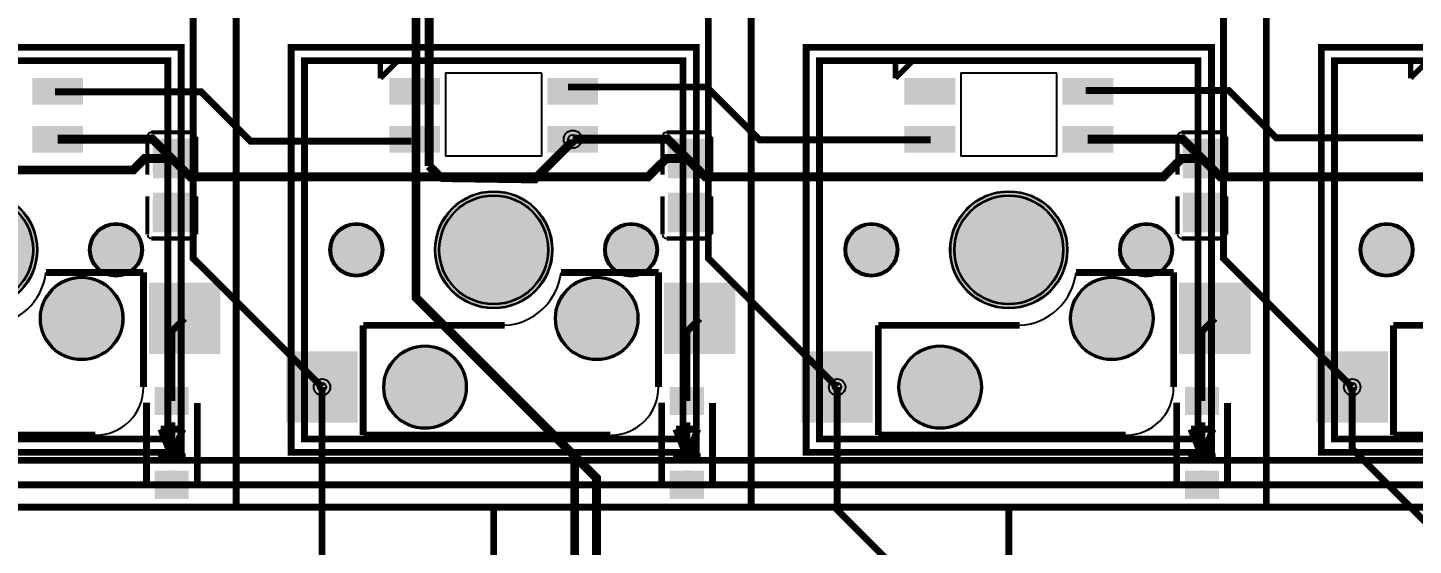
# Model space of a CAD drawing. Header units: millimetres. Extents: x 5 to 310, y -122 to -25.
# Drawn here: x 182.8 to 234, y -84.8 to -65.6 of the extents above; entities that cross this region are included whole.
import ezdxf

# ---------------------------------------------------------------- set-up
doc = ezdxf.new("R2010")
doc.units = ezdxf.units.MM
for name, color, linetype, true_color in [('BottomLayer', 5, 'Continuous', 0x0000ff), ('BottomPasteMaskLayer', 7, 'Continuous', 0x800000), ('BottomSilkLayer', 7, 'Continuous', 0x66cc33), ('BottomSolderMaskLayer', 7, 'Continuous', 0xaa00ff), ('Document', 7, 'Continuous', 0xffffff), ('Hole', 7, 'Continuous', 0x222222), ('Multi-Layer', 7, 'Continuous', 0xc0c0c0), ('TopLayer', 1, 'Continuous', 0xff0000), ('TopSilkLayer', 7, 'Continuous', 0xffcc00), ('TopSolderMaskLayer', 7, 'Continuous', 0x800080)]:
    doc.layers.add(name, color=color, linetype=linetype, true_color=true_color)

msp = doc.modelspace()

# ---------------------------------------------------------------- hatches: boundary and pattern name
at = {"layer": 'BottomLayer'}
for points in [[(183.0112268224536, -67.50695961391921), (184.7892303784608, -67.50695961391921), (184.7892303784608, -68.39596139192281), (183.0112268224536, -68.39596139192281)], [(196.2196596393194, -67.50695961391921), (197.9976631953266, -67.50695961391921), (197.9976631953266, -68.39596139192281), (196.2196596393194, -68.39596139192281)], [(202.0616713233428, -67.50695961391921), (203.8396748793498, -67.50695961391921), (203.8396748793498, -68.39596139192281), (202.0616713233428, -68.39596139192281)], [(215.2701041402084, -67.50695961391921), (217.0481076962153, -67.50695961391921), (217.0481076962153, -68.39596139192281), (215.2701041402084, -68.39596139192281)], [(221.1121158242317, -67.50695961391921), (222.8901193802388, -67.50695961391921), (222.8901193802388, -68.39596139192281), (221.1121158242317, -68.39596139192281)], [(183.0112268224536, -69.2849631699263), (184.7892303784608, -69.2849631699263), (184.7892303784608, -70.1739649479299), (183.0112268224536, -70.1739649479299)], [(196.2196596393194, -69.2849631699263), (197.9976631953266, -69.2849631699263), (197.9976631953266, -70.1739649479299), (196.2196596393194, -70.1739649479299)], [(202.0616713233428, -69.2849631699263), (203.8396748793498, -69.2849631699263), (203.8396748793498, -70.1739649479299), (202.0616713233428, -70.1739649479299)], [(215.2701041402084, -69.2849631699263), (217.0481076962153, -69.2849631699263), (217.0481076962153, -70.1739649479299), (215.2701041402084, -70.1739649479299)], [(221.1121158242317, -69.2849631699263), (222.8901193802388, -69.2849631699263), (222.8901193802388, -70.1739649479299), (221.1121158242317, -70.1739649479299)], [(188.7981457962917, -71.1441452882907), (187.4481330962662, -71.1441452882907), (187.4481330962662, -69.73413766827537), (188.7981457962917, -69.73413766827537)], [(207.8485902971806, -71.1441452882907), (206.4985775971554, -71.1441452882907), (206.4985775971554, -69.73413766827537), (207.8485902971806, -69.73413766827537)], [(226.8990347980696, -71.1441452882907), (225.5490220980441, -71.1441452882907), (225.5490220980441, -69.73413766827537), (226.8990347980696, -69.73413766827537)], [(188.7981457962917, -71.73418846837694), (187.4481330962662, -71.73418846837694), (187.4481330962662, -73.14419608839215), (188.7981457962917, -73.14419608839215)], [(207.8485902971806, -71.73418846837694), (206.4985775971554, -71.73418846837694), (206.4985775971554, -73.14419608839215), (207.8485902971806, -73.14419608839215)], [(226.8990347980696, -71.73418846837694), (225.5490220980441, -71.73418846837694), (225.5490220980441, -73.14419608839215), (226.8990347980696, -73.14419608839215)], [(187.3292354584709, -75.09047498094992), (189.8692405384811, -75.09047498094992), (189.8692405384811, -77.63048006096004), (187.3292354584709, -77.63048006096004)], [(206.3796799593601, -75.09047498094992), (208.9196850393703, -75.09047498094992), (208.9196850393703, -77.63048006096004), (206.3796799593601, -77.63048006096004)], [(225.4301244602489, -75.09047498094992), (227.970129540259, -75.09047498094992), (227.970129540259, -77.63048006096004), (225.4301244602489, -77.63048006096004)], [(192.4096520193041, -77.63048006096004), (194.9496570993144, -77.63048006096004), (194.9496570993144, -80.1704851409703), (192.4096520193041, -80.1704851409703)], [(211.460096520193, -77.63048006096004), (214.0001016002032, -77.63048006096004), (214.0001016002032, -80.1704851409703), (211.460096520193, -80.1704851409703)], [(230.5105410210822, -77.63048006096004), (233.0505461010923, -77.63048006096004), (233.0505461010923, -80.1704851409703), (230.5105410210822, -80.1704851409703)], [(188.7231394462788, -79.91447802895618), (188.7231394462788, -78.91447802895605), (187.5231394462789, -78.91447802895605), (187.5231394462789, -79.91447802895618)], [(207.773583947168, -79.91447802895618), (207.773583947168, -78.91447802895605), (206.5735839471679, -78.91447802895605), (206.5735839471679, -79.91447802895618)], [(226.8240284480569, -79.91447802895618), (226.8240284480569, -78.91447802895605), (225.6240284480568, -78.91447802895605), (225.6240284480568, -79.91447802895618)], [(188.7231394462788, -83.01430022860052), (188.7231394462788, -82.01430022860052), (187.5231394462789, -82.01430022860052), (187.5231394462789, -83.01430022860052)], [(207.773583947168, -83.01430022860052), (207.773583947168, -82.01430022860052), (206.5735839471679, -82.01430022860052), (206.5735839471679, -83.01430022860052)], [(226.8240284480569, -83.01430022860052), (226.8240284480569, -82.01430022860052), (225.6240284480568, -82.01430022860052), (225.6240284480568, -83.01430022860052)]]:
    msp.add_hatch(color=256, dxfattribs=at).paths.add_polyline_path(points)
at = {"layer": 'BottomPasteMaskLayer'}
for points in [[(183.0112268224536, -67.50695961391921), (184.7892303784608, -67.50695961391921), (184.7892303784608, -68.39596139192281), (183.0112268224536, -68.39596139192281)], [(196.2196596393194, -67.50695961391921), (197.9976631953266, -67.50695961391921), (197.9976631953266, -68.39596139192281), (196.2196596393194, -68.39596139192281)], [(202.0616713233428, -67.50695961391921), (203.8396748793498, -67.50695961391921), (203.8396748793498, -68.39596139192281), (202.0616713233428, -68.39596139192281)], [(215.2701041402084, -67.50695961391921), (217.0481076962153, -67.50695961391921), (217.0481076962153, -68.39596139192281), (215.2701041402084, -68.39596139192281)], [(221.1121158242317, -67.50695961391921), (222.8901193802388, -67.50695961391921), (222.8901193802388, -68.39596139192281), (221.1121158242317, -68.39596139192281)], [(183.0112268224536, -69.2849631699263), (184.7892303784608, -69.2849631699263), (184.7892303784608, -70.1739649479299), (183.0112268224536, -70.1739649479299)], [(196.2196596393194, -69.2849631699263), (197.9976631953266, -69.2849631699263), (197.9976631953266, -70.1739649479299), (196.2196596393194, -70.1739649479299)], [(202.0616713233428, -69.2849631699263), (203.8396748793498, -69.2849631699263), (203.8396748793498, -70.1739649479299), (202.0616713233428, -70.1739649479299)], [(215.2701041402084, -69.2849631699263), (217.0481076962153, -69.2849631699263), (217.0481076962153, -70.1739649479299), (215.2701041402084, -70.1739649479299)], [(221.1121158242317, -69.2849631699263), (222.8901193802388, -69.2849631699263), (222.8901193802388, -70.1739649479299), (221.1121158242317, -70.1739649479299)], [(188.743103886208, -69.76413512827025), (187.4631191262384, -69.76413512827025), (187.4131064262128, -69.81414782829563), (187.4131064262128, -70.96416052832114), (187.4631191262384, -71.01414782829569), (187.8731521463044, -71.01917703835409), (187.8731521463044, -70.56916433832873), (188.3231394462789, -70.56916433832873), (188.3231394462789, -71.00916941833884), (188.743103886208, -71.01414782829569), (188.7931165862333, -70.96416052832114), (188.7931165862333, -69.81414782829563)], [(207.7935483870967, -69.76413512827025), (206.5135636271273, -69.76413512827025), (206.4635509271017, -69.81414782829563), (206.4635509271017, -70.96416052832114), (206.5135636271273, -71.01414782829569), (206.9235966471933, -71.01917703835409), (206.9235966471933, -70.56916433832873), (207.3735839471678, -70.56916433832873), (207.3735839471678, -71.00916941833884), (207.7935483870967, -71.01414782829569), (207.8435610871223, -70.96416052832114), (207.8435610871223, -69.81414782829563)], [(226.8439928879857, -69.76413512827025), (225.5640081280164, -69.76413512827025), (225.5139954279909, -69.81414782829563), (225.5139954279909, -70.96416052832114), (225.5640081280164, -71.01414782829569), (225.9740411480825, -71.01917703835409), (225.9740411480825, -70.56916433832873), (226.424028448057, -70.56916433832873), (226.424028448057, -71.00916941833884), (226.8439928879857, -71.01414782829569), (226.8940055880112, -70.96416052832114), (226.8940055880112, -69.81414782829563)], [(188.743103886208, -71.91414782829577), (188.3231394462789, -71.9141732283465), (188.3231394462789, -72.35915671831356), (187.8731521463044, -72.35915671831356), (187.8731521463044, -71.91917703835406), (187.4631191262384, -71.91414782829577), (187.4131064262128, -71.96416052832114), (187.4131064262128, -73.1141478282956), (187.4631191262384, -73.16416052832108), (188.743103886208, -73.16416052832108), (188.7931165862333, -73.1141478282956), (188.7931165862333, -71.96416052832114)], [(207.7935483870967, -71.91414782829577), (207.3735839471678, -71.9141732283465), (207.3735839471678, -72.35915671831356), (206.9235966471933, -72.35915671831356), (206.9235966471933, -71.91917703835406), (206.5135636271273, -71.91414782829577), (206.4635509271017, -71.96416052832114), (206.4635509271017, -73.1141478282956), (206.5135636271273, -73.16416052832108), (207.7935483870967, -73.16416052832108), (207.8435610871223, -73.1141478282956), (207.8435610871223, -71.96416052832114)], [(226.8439928879857, -71.91414782829577), (226.424028448057, -71.9141732283465), (226.424028448057, -72.35915671831356), (225.9740411480825, -72.35915671831356), (225.9740411480825, -71.91917703835406), (225.5640081280164, -71.91414782829577), (225.5139954279909, -71.96416052832114), (225.5139954279909, -73.1141478282956), (225.5640081280164, -73.16416052832108), (226.8439928879857, -73.16416052832108), (226.8940055880112, -73.1141478282956), (226.8940055880112, -71.96416052832114)], [(187.3292354584709, -75.09047498094992), (189.8692405384811, -75.09047498094992), (189.8692405384811, -77.63048006096004), (187.3292354584709, -77.63048006096004)], [(206.3796799593601, -75.09047498094992), (208.9196850393703, -75.09047498094992), (208.9196850393703, -77.63048006096004), (206.3796799593601, -77.63048006096004)], [(225.4301244602489, -75.09047498094992), (227.970129540259, -75.09047498094992), (227.970129540259, -77.63048006096004), (225.4301244602489, -77.63048006096004)], [(192.4096520193041, -77.63048006096004), (194.9496570993144, -77.63048006096004), (194.9496570993144, -80.1704851409703), (192.4096520193041, -80.1704851409703)], [(211.460096520193, -77.63048006096004), (214.0001016002032, -77.63048006096004), (214.0001016002032, -80.1704851409703), (211.460096520193, -80.1704851409703)], [(230.5105410210822, -77.63048006096004), (233.0505461010923, -77.63048006096004), (233.0505461010923, -80.1704851409703), (230.5105410210822, -80.1704851409703)], [(188.7231394462788, -79.91447802895618), (188.7231394462788, -78.91447802895605), (187.5231394462789, -78.91447802895605), (187.5231394462789, -79.91447802895618)], [(207.773583947168, -79.91447802895618), (207.773583947168, -78.91447802895605), (206.5735839471679, -78.91447802895605), (206.5735839471679, -79.91447802895618)], [(226.8240284480569, -79.91447802895618), (226.8240284480569, -78.91447802895605), (225.6240284480568, -78.91447802895605), (225.6240284480568, -79.91447802895618)], [(188.7231394462788, -83.01430022860052), (188.7231394462788, -82.01430022860052), (187.5231394462789, -82.01430022860052), (187.5231394462789, -83.01430022860052)], [(207.773583947168, -83.01430022860052), (207.773583947168, -82.01430022860052), (206.5735839471679, -82.01430022860052), (206.5735839471679, -83.01430022860052)], [(226.8240284480569, -83.01430022860052), (226.8240284480569, -82.01430022860052), (225.6240284480568, -82.01430022860052), (225.6240284480568, -83.01430022860052)]]:
    msp.add_hatch(color=256, dxfattribs=at).paths.add_polyline_path(points)
at = {"layer": 'BottomSolderMaskLayer'}
for points in [[(182.9604296237164, -67.456156609456), (184.8400333829238, -67.456156609456), (184.8400333829238, -68.44675859066001), (182.9604296237164, -68.44675859066001)], [(196.1688566348564, -67.456156609456), (198.0484603940638, -67.456156609456), (198.0484603940638, -68.44675859066001), (196.1688566348564, -68.44675859066001)], [(202.0108683188796, -67.456156609456), (203.8904720780872, -67.456156609456), (203.8904720780872, -68.44675859066001), (202.0108683188796, -68.44675859066001)], [(215.219309844334, -67.456156609456), (217.0989136035416, -67.456156609456), (217.0989136035416, -68.44675859066001), (215.219309844334, -68.44675859066001)], [(221.0613215283574, -67.456156609456), (222.9409252875651, -67.456156609456), (222.9409252875651, -68.44675859066001), (221.0613215283574, -68.44675859066001)], [(182.9604296237164, -69.23416016546321), (184.8400333829238, -69.23416016546321), (184.8400333829238, -70.2247621466671), (182.9604296237164, -70.2247621466671)], [(196.1688566348564, -69.23416016546321), (198.0484603940638, -69.23416016546321), (198.0484603940638, -70.2247621466671), (196.1688566348564, -70.2247621466671)], [(202.0108683188796, -69.23416016546321), (203.8904720780872, -69.23416016546321), (203.8904720780872, -70.2247621466671), (202.0108683188796, -70.2247621466671)], [(215.219309844334, -69.23416016546321), (217.0989136035416, -69.23416016546321), (217.0989136035416, -70.2247621466671), (215.219309844334, -70.2247621466671)], [(221.0613215283574, -69.23416016546321), (222.9409252875651, -69.23416016546321), (222.9409252875651, -70.2247621466671), (221.0613215283574, -70.2247621466671)], [(188.8224632609808, -71.17067316825148), (187.4238119710999, -71.17067316825148), (187.4238119710999, -69.70760787673976), (188.8224632609808, -69.70760787673976)], [(207.8729132525855, -71.17067316825148), (206.4742619627048, -71.17067316825148), (206.4742619627048, -69.70760787673976), (207.8729132525855, -69.70760787673976)], [(226.9233540929972, -71.17067316825148), (225.5247028031167, -71.17067316825148), (225.5247028031167, -69.70760787673976), (226.9233540929972, -69.70760787673976)], [(178.803771907544, -73.82042164084328, 1), (183.1545720091442, -73.82042164084328, 1)], [(188.8224632609808, -71.70766058841616), (187.4238119710999, -71.70766058841616), (187.4238119710999, -73.17072587992777), (188.8224632609808, -73.17072587992777)], [(197.8543180086361, -73.82042164084328, 1), (202.2051181102363, -73.82042164084328, 1)], [(207.8729132525855, -71.70766058841616), (206.4742619627048, -71.70766058841616), (206.4742619627048, -73.17072587992777), (207.8729132525855, -73.17072587992777)], [(216.9046101092202, -73.82042164084328, 1), (221.2554102108204, -73.82042164084328, 1)], [(226.9233540929972, -71.70766058841616), (225.5247028031167, -71.70766058841616), (225.5247028031167, -73.17072587992777), (226.9233540929972, -73.17072587992777)], [(185.0587757175516, -73.82042164084328, 1), (187.0595885191772, -73.82042164084328, 1)], [(193.9493014986031, -73.82042164084328, 1), (195.9501143002287, -73.82042164084328, 1)], [(204.1093218186436, -73.82042164084328, 1), (206.1101346202692, -73.82042164084328, 1)], [(212.9995935991872, -73.82042164084328, 1), (215.0004064008128, -73.82042164084328, 1)], [(223.159613919228, -73.82042164084328, 1), (225.1604267208536, -73.82042164084328, 1)], [(232.0501397002795, -73.82042164084328, 1), (234.0509525019052, -73.82042164084328, 1)], [(183.2387731775466, -76.36042672085341, 1), (186.3395859791722, -76.36042672085341, 1)], [(202.2893192786385, -76.36042672085341, 1), (205.390132080264, -76.36042672085341, 1)], [(221.3396113792228, -76.36042672085341, 1), (224.4404241808484, -76.36042672085341, 1)], [(187.2784373888749, -75.03967691135382), (189.9200426720854, -75.03967691135382), (189.9200426720854, -77.68128219456435), (187.2784373888749, -77.68128219456435)], [(206.3288778257559, -75.03967691135382), (208.9704831089664, -75.03967691135382), (208.9704831089664, -77.68128219456435), (206.3288778257559, -77.68128219456435)], [(225.3793284226569, -75.03967691135382), (228.0209337058675, -75.03967691135382), (228.0209337058675, -77.68128219456435), (225.3793284226569, -77.68128219456435)], [(195.9393065786132, -78.90043180086354, 1), (199.0401193802388, -78.90043180086354, 1)], [(214.9895986791973, -78.90043180086354, 1), (218.0904114808229, -78.90043180086354, 1)], [(192.3588498857, -77.57968199136405), (195.0004551689103, -77.57968199136405), (195.0004551689103, -80.22128727457448), (192.3588498857, -80.22128727457448)], [(211.4093004826011, -77.57968199136405), (214.0509057658114, -77.57968199136405), (214.0509057658114, -80.22128727457448), (211.4093004826011, -80.22128727457448)], [(230.4597409194821, -77.57968199136405), (233.1013462026924, -77.57968199136405), (233.1013462026924, -80.22128727457448), (230.4597409194821, -80.22128727457448)], [(188.7536169265888, -79.93564258741434), (188.7536169265888, -78.89330916941401), (187.4926568046683, -78.89330916941401), (187.4926568046683, -79.93564258741434)], [(207.8040691694286, -79.93564258741434), (207.8040691694286, -78.89330916941401), (206.5431090475086, -78.89330916941401), (206.5431090475086, -79.93564258741434)], [(226.854508509017, -79.93564258741434), (226.854508509017, -78.89330916941401), (225.5935483870967, -78.89330916941401), (225.5935483870967, -79.93564258741434)], [(188.7536169265888, -83.03546478705869), (188.7536169265888, -81.99313136905846), (187.4926568046683, -81.99313136905846), (187.4926568046683, -83.03546478705869)], [(207.8040691694286, -83.03546478705869), (207.8040691694286, -81.99313136905846), (206.5431090475086, -81.99313136905846), (206.5431090475086, -83.03546478705869)], [(226.854508509017, -83.03546478705869), (226.854508509017, -81.99313136905846), (225.5935483870967, -81.99313136905846), (225.5935483870967, -83.03546478705869)]]:
    msp.add_hatch(color=256, dxfattribs=at).paths.add_polyline_path(points)
at = {"layer": 'Document'}
for points in [[(187.6867665735333, -79.49301498602995), (188.5757683515369, -79.49301498602995), (188.5757683515369, -79.23901447802893), (187.6867665735333, -79.23901447802893)], [(188.2501397002796, -79.8213868427738), (188.2501397002796, -78.93238506477019), (187.9961391922784, -78.93238506477019), (187.9961391922784, -79.8213868427738)], [(206.7372110744223, -79.49301498602995), (207.6262128524256, -79.49301498602995), (207.6262128524256, -79.23901447802893), (206.7372110744223, -79.23901447802893)], [(207.3005842011685, -79.8213868427738), (207.3005842011685, -78.93238506477019), (207.0465836931673, -78.93238506477019), (207.0465836931673, -79.8213868427738)], [(225.7876555753112, -79.49301498602995), (226.6766573533148, -79.49301498602995), (226.6766573533148, -79.23901447802893), (225.7876555753112, -79.23901447802893)], [(226.3510287020574, -79.8213868427738), (226.3510287020574, -78.93238506477019), (226.0970281940565, -78.93238506477019), (226.0970281940565, -79.8213868427738)], [(188.2501397002796, -82.86939293878595), (188.2501397002796, -81.98039116078235), (187.9961391922784, -81.98039116078235), (187.9961391922784, -82.86939293878595)], [(207.3005842011685, -82.86939293878595), (207.3005842011685, -81.98039116078235), (207.0465836931673, -81.98039116078235), (207.0465836931673, -82.86939293878595)], [(226.3510287020574, -82.86939293878595), (226.3510287020574, -81.98039116078235), (226.0970281940565, -81.98039116078235), (226.0970281940565, -82.86939293878595)]]:
    msp.add_hatch(color=256, dxfattribs=at).paths.add_polyline_path(points)
at = {"layer": 'Multi-Layer'}
for points in [[(178.8291719583441, -73.82042164084328, 1), (183.1291719583441, -73.82042164084328, 1)], [(197.8797180594362, -73.82042164084328, 1), (202.1797180594361, -73.82042164084328, 1)], [(216.9300101600203, -73.82042164084328, 1), (221.2300101600203, -73.82042164084328, 1)], [(185.0841757683516, -73.82042164084328, 1), (187.034188468377, -73.82042164084328, 1)], [(193.9747015494032, -73.82042164084328, 1), (195.9247142494286, -73.82042164084328, 1)], [(204.1347218694437, -73.82042164084328, 1), (206.0847345694691, -73.82042164084328, 1)], [(213.0249936499873, -73.82042164084328, 1), (214.9750063500127, -73.82042164084328, 1)], [(223.1850139700281, -73.82042164084328, 1), (225.1350266700534, -73.82042164084328, 1)], [(232.0755397510796, -73.82042164084328, 1), (234.025552451105, -73.82042164084328, 1)], [(183.2641732283467, -76.36042672085341, 1), (186.3141859283721, -76.36042672085341, 1)], [(202.3147193294386, -76.36042672085341, 1), (205.364732029464, -76.36042672085341, 1)], [(221.3650114300229, -76.36042672085341, 1), (224.4150241300483, -76.36042672085341, 1)], [(195.9647066294133, -78.90043180086354, 1), (199.0147193294387, -78.90043180086354, 1)], [(215.0149987299974, -78.90043180086354, 1), (218.0650114300228, -78.90043180086354, 1)]]:
    msp.add_hatch(color=256, dxfattribs=at).paths.add_polyline_path(points)
at = {"layer": 'TopSolderMaskLayer'}
for points in [[(178.803771907544, -73.82042164084328, 1), (183.1545720091442, -73.82042164084328, 1)], [(197.8543180086361, -73.82042164084328, 1), (202.2051181102363, -73.82042164084328, 1)], [(216.9046101092202, -73.82042164084328, 1), (221.2554102108204, -73.82042164084328, 1)], [(185.0587757175516, -73.82042164084328, 1), (187.0595885191772, -73.82042164084328, 1)], [(193.9493014986031, -73.82042164084328, 1), (195.9501143002287, -73.82042164084328, 1)], [(204.1093218186436, -73.82042164084328, 1), (206.1101346202692, -73.82042164084328, 1)], [(212.9995935991872, -73.82042164084328, 1), (215.0004064008128, -73.82042164084328, 1)], [(223.159613919228, -73.82042164084328, 1), (225.1604267208536, -73.82042164084328, 1)], [(232.0501397002795, -73.82042164084328, 1), (234.0509525019052, -73.82042164084328, 1)], [(183.2387731775466, -76.36042672085341, 1), (186.3395859791722, -76.36042672085341, 1)], [(202.2893192786385, -76.36042672085341, 1), (205.390132080264, -76.36042672085341, 1)], [(221.3396113792228, -76.36042672085341, 1), (224.4404241808484, -76.36042672085341, 1)], [(195.9393065786132, -78.90043180086354, 1), (199.0401193802388, -78.90043180086354, 1)], [(214.9895986791973, -78.90043180086354, 1), (218.0904114808229, -78.90043180086354, 1)]]:
    msp.add_hatch(color=256, dxfattribs=at).paths.add_polyline_path(points)

# ---------------------------------------------------------------- linework, layer by layer
at = {"layer": 'BottomLayer'}
for points, const_width in [([(196.9850139700279, -69.80187960375919), (191.0414020828043, -69.80187960375919), (189.212598425197, -67.973075946152), (183.8023876047753, -67.973075946152)], 0.254000508001016), ([(216.1874523749048, -69.75107950215909), (209.8628397256793, -69.75107950215909), (207.9070358140716, -67.79527559055123), (202.776225552451, -67.79527559055123)], 0.254000508001016), ([(235.0596901193803, -69.67487934975873), (228.963677927356, -69.67487934975873), (227.2110744221489, -67.92227584455168), (221.9278638557276, -67.92227584455168)], 0.254000508001016), ([(188.1231394462789, -70.43924307848623), (187.4133858267717, -69.72948945897895), (183.9001778003557, -69.72948945897895)], 0.3302006604013208), ([(207.1735839471678, -70.43924307848623), (206.4638303276608, -69.72948945897895), (202.9507239014479, -69.72948945897895)], 0.3302006604013208), ([(226.224028448057, -70.43924307848623), (225.5142748285496, -69.72948945897895), (222.001016002032, -69.72948945897895)], 0.3302006604013208), ([(169.0726949453899, -70.43924307848623), (169.4995935991874, -70.8661417322835), (186.6903733807469, -70.8661417322835), (187.1172720345442, -70.43924307848623), (188.1231394462789, -70.43924307848623)], 0.3302006604013208), ([(188.1231394462789, -70.43924307848623), (188.8040386080772, -71.12014224028452), (205.740411480823, -71.12014224028452), (206.4213106426214, -70.43924307848623), (207.1735839471678, -70.43924307848623)], 0.3302006604013208), ([(207.1735839471678, -70.43924307848623), (207.8544831089661, -71.12014224028452), (224.7904495808991, -71.12014224028452), (225.4713487426975, -70.43924307848623), (226.224028448057, -70.43924307848623)], 0.3302006604013208), ([(226.224028448057, -70.43924307848623), (226.9049276098553, -71.12014224028452), (243.8404876809755, -71.12014224028452), (244.5213868427736, -70.43924307848623), (245.2744729489459, -70.43924307848623)], 0.3302006604013208), ([(188.5991871983745, -76.36042672085341), (188.1231902463805, -76.83642367284745), (188.1231902463805, -79.41452882905777)], 0.254000508001016), ([(207.6497332994666, -76.36042672085341), (207.1734823469646, -76.83667767335533), (207.1734823469646, -79.41452882905777)], 0.254000508001016), ([(226.7000254000509, -76.36042672085341), (226.224028448057, -76.83642367284745), (226.224028448057, -79.41452882905777)], 0.254000508001016), ([(280.695961391923, -81.61112522225041), (280.695961391923, -81.61112522225041), (22.4536449072898, -81.61112522225041)], 0.254000508001016), ([(28.57556515113038, -82.5143510287021), (28.57556515113038, -82.5143510287021), (307.1884683769367, -82.5143510287021)], 0.254000508001016)]:
    msp.add_lwpolyline(points, dxfattribs=dict(at, const_width=const_width))
at = {"layer": 'BottomSilkLayer'}
for points, const_width in [([(195.8386588773178, -67.47045974091941), (195.8386588773178, -67.47045974091941), (196.4736601473205, -66.83545847091693)], 0.2), ([(195.8386588773178, -66.83545847091693), (195.8386588773178, -66.83545847091693), (196.4736601473205, -66.83545847091693)], 0.2), ([(195.8386588773178, -67.47045974091941), (195.8386588773178, -67.47045974091941), (195.8386588773178, -66.83545847091693)], 0.2), ([(214.8891033782068, -67.47045974091941), (214.8891033782068, -67.47045974091941), (215.5241046482093, -66.83545847091693)], 0.2), ([(214.8891033782068, -66.83545847091693), (214.8891033782068, -66.83545847091693), (215.5241046482093, -66.83545847091693)], 0.2), ([(214.8891033782068, -67.47045974091941), (214.8891033782068, -67.47045974091941), (214.8891033782068, -66.83545847091693)], 0.2), ([(233.939547879096, -67.47045974091941), (233.939547879096, -67.47045974091941), (234.5745491490984, -66.83545847091693)], 0.2), ([(233.939547879096, -66.83545847091693), (233.939547879096, -66.83545847091693), (234.5745491490984, -66.83545847091693)], 0.2), ([(233.939547879096, -67.47045974091941), (233.939547879096, -67.47045974091941), (233.939547879096, -66.83545847091693)], 0.2), ([(187.2195326390654, -69.62796545593096), (187.2195326390654, -69.62796545593096), (187.2195326390654, -71.03797307594618)], 0.1524003048006096), ([(188.8743459486918, -69.47556515113024), (188.8743459486918, -69.47556515113024), (187.3719329438659, -69.47556515113024)], 0.1524003048006096), ([(189.0267462534925, -71.03797307594618), (189.0267462534925, -71.03797307594618), (189.0267462534925, -69.62796545593096)], 0.1524003048006096), ([(206.2699771399544, -69.62796545593096), (206.2699771399544, -69.62796545593096), (206.2699771399544, -71.03797307594618)], 0.1524003048006096), ([(207.924790449581, -69.47556515113024), (207.924790449581, -69.47556515113024), (206.422377444755, -69.47556515113024)], 0.1524003048006096), ([(208.0771907543815, -71.03797307594618), (208.0771907543815, -71.03797307594618), (208.0771907543815, -69.62796545593096)], 0.1524003048006096), ([(225.3204216408435, -69.62796545593096), (225.3204216408435, -69.62796545593096), (225.3204216408435, -71.03797307594618)], 0.1524003048006096), ([(226.97523495047, -69.47556515113024), (226.97523495047, -69.47556515113024), (225.4728219456438, -69.47556515113024)], 0.1524003048006096), ([(227.1276352552706, -71.03797307594618), (227.1276352552706, -71.03797307594618), (227.1276352552706, -69.62796545593096)], 0.1524003048006096), ([(187.2195326390654, -73.25036830073668), (187.2195326390654, -73.25036830073668), (187.2195326390654, -71.84036068072146)], 0.1524003048006096), ([(189.0267462534925, -71.84036068072146), (189.0267462534925, -71.84036068072146), (189.0267462534925, -73.25036830073668)], 0.1524003048006096), ([(206.2699771399544, -73.25036830073668), (206.2699771399544, -73.25036830073668), (206.2699771399544, -71.84036068072146)], 0.1524003048006096), ([(208.0771907543815, -71.84036068072146), (208.0771907543815, -71.84036068072146), (208.0771907543815, -73.25036830073668)], 0.1524003048006096), ([(225.3204216408435, -73.25036830073668), (225.3204216408435, -73.25036830073668), (225.3204216408435, -71.84036068072146)], 0.1524003048006096), ([(227.1276352552706, -71.84036068072146), (227.1276352552706, -71.84036068072146), (227.1276352552706, -73.25036830073668)], 0.1524003048006096), ([(188.8743459486918, -73.40276860553719), (188.8743459486918, -73.40276860553719), (187.3719329438659, -73.40276860553719)], 0.1524003048006096), ([(207.924790449581, -73.40276860553719), (207.924790449581, -73.40276860553719), (206.422377444755, -73.40276860553719)], 0.1524003048006096), ([(226.97523495047, -73.40276860553719), (226.97523495047, -73.40276860553719), (225.4728219456438, -73.40276860553719)], 0.1524003048006096), ([(187.1899923799847, -82.47106934213865), (187.1899923799847, -82.47106934213865), (187.1899923799847, -79.47106934213865)], 0.254000508001016), ([(189.0696723393446, -82.48442976885951), (189.0696723393446, -82.48442976885951), (189.0696723393446, -79.48442976885951)], 0.254000508001016), ([(206.2404368808738, -82.47106934213865), (206.2404368808738, -82.47106934213865), (206.2404368808738, -79.47106934213865)], 0.254000508001016), ([(208.1201168402338, -82.48442976885951), (208.1201168402338, -82.48442976885951), (208.1201168402338, -79.48442976885951)], 0.254000508001016), ([(225.2908813817628, -82.47106934213865), (225.2908813817628, -82.47106934213865), (225.2908813817628, -79.47106934213865)], 0.254000508001016), ([(227.1705613411227, -82.48442976885951), (227.1705613411227, -82.48442976885951), (227.1705613411227, -79.48442976885951)], 0.254000508001016), ([(187.7167386334773, -80.45638811277627), (187.7167386334773, -80.45638811277627), (188.1231394462789, -81.4723901447803)], 0.254000508001016), ([(188.5295402590805, -80.45638811277627), (188.5295402590805, -80.45638811277627), (187.7167386334773, -80.45638811277627)], 0.254000508001016), ([(188.1231394462789, -81.72639065278132), (188.1231394462789, -81.72639065278132), (188.1231394462789, -80.20238760477525)], 0.254000508001016), ([(188.1231394462789, -81.4723901447803), (188.1231394462789, -81.4723901447803), (188.5295402590805, -80.45638811277627)], 0.254000508001016), ([(206.7671831343664, -80.45638811277627), (206.7671831343664, -80.45638811277627), (207.1735839471678, -81.4723901447803)], 0.254000508001016), ([(207.5799847599696, -80.45638811277627), (207.5799847599696, -80.45638811277627), (206.7671831343664, -80.45638811277627)], 0.254000508001016), ([(207.1735839471678, -81.72639065278132), (207.1735839471678, -81.72639065278132), (207.1735839471678, -80.20238760477525)], 0.254000508001016), ([(207.1735839471678, -81.4723901447803), (207.1735839471678, -81.4723901447803), (207.5799847599696, -80.45638811277627)], 0.254000508001016), ([(225.8176276352553, -80.45638811277627), (225.8176276352553, -80.45638811277627), (226.224028448057, -81.4723901447803)], 0.254000508001016), ([(226.6304292608586, -80.45638811277627), (226.6304292608586, -80.45638811277627), (225.8176276352553, -80.45638811277627)], 0.254000508001016), ([(226.224028448057, -81.72639065278132), (226.224028448057, -81.72639065278132), (226.224028448057, -80.20238760477525)], 0.254000508001016), ([(226.224028448057, -81.4723901447803), (226.224028448057, -81.4723901447803), (226.6304292608586, -80.45638811277627)], 0.254000508001016), ([(188.6311404622811, -81.4723901447803), (188.6311404622811, -81.4723901447803), (187.6151384302768, -81.4723901447803)], 0.254000508001016), ([(207.6815849631699, -81.4723901447803), (207.6815849631699, -81.4723901447803), (206.6655829311657, -81.4723901447803)], 0.254000508001016), ([(226.732029464059, -81.4723901447803), (226.732029464059, -81.4723901447803), (225.7160274320549, -81.4723901447803)], 0.254000508001016)]:
    msp.add_lwpolyline(points, dxfattribs=dict(at, const_width=const_width))
for centre, start, end in [((187.3719329438659, -69.62796545593085), 90, 180.0000000000347), ((188.8743459486918, -69.62796545593085), 0, 90), ((206.422377444755, -69.62796545593085), 90, 180.0000000000347), ((207.924790449581, -69.62796545593085), 0, 90), ((225.4728219456443, -69.62796545593085), 90, 180.0000000000347), ((226.97523495047, -69.62796545593085), 0, 90), ((187.3719329438659, -73.25036830073668), 180.0000000000087, 270), ((188.8743459486918, -73.25036830073668), 270, 0), ((206.422377444755, -73.25036830073668), 180.0000000000087, 270), ((207.924790449581, -73.25036830073668), 270, 0), ((225.4728219456443, -73.25036830073668), 180.0000000000087, 270), ((226.97523495047, -73.25036830073668), 270, 0)]:
    msp.add_arc(centre, 0.1524003048006096, start, end, dxfattribs=at)
at = {"layer": 'BottomSolderMaskLayer'}
for centre, radius in [((180.9791719583441, -73.82042164084328), 2.175400050800102), ((200.0297180594362, -73.82042164084328), 2.175400050800102), ((219.0800101600203, -73.82042164084328), 2.175400050800102), ((180.9792227584456, -73.82047244094484), 2.023627954232653), ((200.0296672593347, -73.82047244094484), 2.023627954232653), ((219.0801117602236, -73.82047244094484), 2.023627954232653), ((186.0591821183644, -73.82042164084328), 1.000406400812802), ((186.0592329184658, -73.82047244094484), 0.9490908117125983), ((194.9497078994159, -73.82042164084328), 1.000406400812802), ((194.9496570993144, -73.82047244094484), 0.9490908117125983), ((205.1097282194565, -73.82042164084328), 1.000406400812802), ((205.109677419355, -73.82047244094484), 0.9490908117125983), ((214, -73.82042164084328), 1.000406400812802), ((214.0001016002032, -73.82047244094484), 0.9490908117125983), ((224.1600203200408, -73.82042164084328), 1.000406400812802), ((224.1601219202439, -73.82047244094484), 0.9490908117125983), ((233.0505461010923, -73.82042164084328), 1.000406400812802), ((233.0505461010923, -73.82047244094484), 0.9490908117125983), ((184.7891795783594, -76.36042672085341), 1.550406400812802), ((203.8397256794512, -76.36042672085341), 1.550406400812802), ((222.8900177800356, -76.36042672085341), 1.550406400812802), ((184.7892303784608, -76.36047752095499), 1.524983552494608), ((203.8396748793498, -76.36047752095499), 1.524983552494608), ((222.8901193802388, -76.36047752095499), 1.524983552494608), ((197.489712979426, -78.90043180086354), 1.550406400812802), ((197.4896621793246, -78.90048260096523), 1.524983552494608), ((216.5400050800101, -78.90043180086354), 1.550406400812802), ((216.5401066802133, -78.90048260096523), 1.524983552494608)]:
    msp.add_circle(centre, radius, dxfattribs=at)
at = {"layer": 'Document', "const_width": 0.254000508001016}
for points in [[(190.5042418084836, -83.34549149098291), (171.4542037084074, -83.34549149098291), (171.4542037084074, -64.2954533909068), (190.5042418084836, -64.2954533909068)], [(190.5042418084836, -64.2954533909068), (190.5042418084836, -64.2954533909068), (190.5042418084836, -83.34549149098291)], [(209.5546863093728, -83.34549149098291), (190.5046482092966, -83.34549149098291), (190.5046482092966, -64.2954533909068), (209.5546863093728, -64.2954533909068)], [(209.5546863093728, -64.2954533909068), (209.5546863093728, -64.2954533909068), (209.5546863093728, -83.34549149098291)], [(228.6051308102617, -83.34549149098291), (209.5550927101854, -83.34549149098291), (209.5550927101854, -64.2954533909068), (228.6051308102617, -64.2954533909068)], [(228.6051308102617, -64.2954533909068), (228.6051308102617, -64.2954533909068), (228.6051308102617, -83.34549149098291)], [(247.6555753111509, -83.34549149098291), (228.6055372110745, -83.34549149098291), (228.6055372110745, -64.2954533909068), (247.6555753111509, -64.2954533909068)], [(183.4684023368047, -74.65859791719582), (183.4684023368047, -74.65859791719582), (187.0752603505207, -74.65859791719582)], [(187.0752603505207, -74.65859791719582), (187.0752603505207, -74.65859791719582), (187.0752603505207, -78.90040640081281)], [(202.5188468376939, -74.65859791719582), (202.5188468376939, -74.65859791719582), (206.1257048514096, -74.65859791719582)], [(206.1257048514096, -74.65859791719582), (206.1257048514096, -74.65859791719582), (206.1257048514096, -78.90040640081281)], [(221.5692913385826, -74.65859791719582), (221.5692913385826, -74.65859791719582), (225.1761493522988, -74.65859791719582)], [(225.1761493522988, -74.65859791719582), (225.1761493522988, -74.65859791719582), (225.1761493522988, -78.90040640081281)], [(195.2036322072645, -76.61440182880371), (195.2036322072645, -76.61440182880371), (195.2036322072645, -80.67840995682)], [(195.2036322072645, -76.61440182880371), (195.2036322072645, -76.61440182880371), (200.4360680721361, -76.61440182880371)], [(214.2540767081534, -76.61440182880371), (214.2540767081534, -76.61440182880371), (214.2540767081534, -80.67840995682)], [(214.2540767081534, -76.61440182880371), (214.2540767081534, -76.61440182880371), (219.4865125730253, -76.61440182880371)], [(233.3045212090426, -76.61440182880371), (233.3045212090426, -76.61440182880371), (233.3045212090426, -80.67840995682)], [(233.3045212090426, -76.61440182880371), (233.3045212090426, -76.61440182880371), (238.5369570739142, -76.61440182880371)], [(185.2972567945137, -80.67840995682), (185.2972567945137, -80.67840995682), (176.153238506477, -80.67840995682)], [(204.3477012954025, -80.67840995682), (204.3477012954025, -80.67840995682), (195.203683007366, -80.67840995682)], [(223.3981457962916, -80.67840995682), (223.3981457962916, -80.67840995682), (214.2541275082551, -80.67840995682)], [(242.4485902971805, -80.67840995682), (242.4485902971805, -80.67840995682), (233.3045720091441, -80.67840995682)], [(200.0294640589281, -102.395935991872), (180.9794259588519, -102.395935991872), (180.9794259588519, -83.34589789179573), (200.0294640589281, -83.34589789179573)], [(200.0294640589281, -83.34589789179573), (200.0294640589281, -83.34589789179573), (200.0294640589281, -102.395935991872)], [(219.0799085598171, -102.395935991872), (200.029870459741, -102.395935991872), (200.029870459741, -83.34589789179573), (219.0799085598171, -83.34589789179573)], [(219.0799085598171, -83.34589789179573), (219.0799085598171, -83.34589789179573), (219.0799085598171, -102.395935991872)], [(238.1303530607061, -102.395935991872), (219.0803149606299, -102.395935991872), (219.0803149606299, -83.34589789179573), (238.1303530607061, -83.34589789179573)]]:
    msp.add_lwpolyline(points, dxfattribs=at)
for points in [[(188.4722377444755, -81.31348742697479), (188.4722377444755, -66.32745745491489), (173.4862077724156, -66.32745745491489), (173.4862077724156, -81.31348742697479), (188.4722377444755, -81.31348742697479)], [(207.5226822453646, -81.31348742697479), (207.5226822453646, -66.32745745491489), (192.5366522733048, -66.32745745491489), (192.5366522733048, -81.31348742697479), (207.5226822453646, -81.31348742697479)], [(226.5731267462536, -81.31348742697479), (226.5731267462536, -66.32745745491489), (211.5870967741935, -66.32745745491489), (211.5870967741935, -81.31348742697479), (226.5731267462536, -81.31348742697479)], [(245.6235712471428, -81.31348742697479), (245.6235712471428, -66.32745745491489), (230.6375412750826, -66.32745745491489), (230.6375412750826, -81.31348742697479), (245.6235712471428, -81.31348742697479)]]:
    msp.add_lwpolyline(points, close=True, dxfattribs=at)
at = {"layer": 'Document'}
for centre, radius, start, end in [((181.2647667026604, -74.39884741063544), 2.218897637795276, 273.1216218796131, 353.2760570889455), ((200.3152112035496, -74.39884741063544), 2.218897637795276, 273.1216218796071, 353.2760570889452), ((219.3656557044387, -74.39884741063544), 2.218897637795276, 273.1216218796131, 353.2760570889455), ((185.3058121411155, -78.90906334761792), 1.769418338836678, 270, 0.2786779233361473), ((204.3562566420046, -78.90906334761792), 1.769418338836678, 270, 0.2786779233361473), ((223.4067011428936, -78.90906334761792), 1.769418338836678, 270, 0.2786779233361473)]:
    msp.add_arc(centre, radius, start, end, dxfattribs=at)
at = {"layer": 'Hole'}
for centre, radius in [((202.9507239014479, -69.72948945897895), 0.1651003302006604), ((193.6797053594107, -78.90043180086354), 0.1524003048006096), ((212.729997459995, -78.90043180086354), 0.1524003048006096), ((231.7805435610874, -78.90043180086354), 0.1524003048006096)]:
    msp.add_circle(centre, radius, dxfattribs=at)
at = {"layer": 'Multi-Layer'}
for points in [[(201.806223012446, -67.2884937769876), (198.2502159004319, -67.2884937769876), (198.2502159004319, -70.34450088900178), (201.806223012446, -70.34450088900178)], [(220.8566675133352, -67.2884937769876), (217.300660401321, -67.2884937769876), (217.300660401321, -70.34450088900178), (220.8566675133352, -70.34450088900178)]]:
    msp.add_lwpolyline(points, close=True, dxfattribs=at)
for centre, radius in [((202.9507239014479, -69.72948945897895), 0.3302006604013208), ((180.9791719583441, -73.82042164084328), 2.15), ((200.0297180594362, -73.82042164084328), 2.15), ((219.0800101600203, -73.82042164084328), 2.15), ((180.9792227584456, -73.82047244094484), 2), ((200.0296672593347, -73.82047244094484), 2), ((219.0801117602236, -73.82047244094484), 2), ((186.0591821183644, -73.82042164084328), 0.9750063500127002), ((186.0592329184658, -73.82047244094484), 0.9249936499873002), ((194.9497078994159, -73.82042164084328), 0.9750063500127002), ((194.9496570993144, -73.82047244094484), 0.9249936499873002), ((205.1097282194565, -73.82042164084328), 0.9750063500127002), ((205.109677419355, -73.82047244094484), 0.9249936499873002), ((214, -73.82042164084328), 0.9750063500127002), ((214.0001016002032, -73.82047244094484), 0.9249936499873002), ((224.1600203200408, -73.82042164084328), 0.9750063500127002), ((224.1601219202439, -73.82047244094484), 0.9249936499873002), ((233.0505461010923, -73.82042164084328), 0.9750063500127002), ((233.0505461010923, -73.82047244094484), 0.9249936499873002), ((184.7891795783594, -76.36042672085341), 1.5250063500127), ((184.7892303784608, -76.36047752095499), 1.5), ((203.8397256794512, -76.36042672085341), 1.5250063500127), ((203.8396748793498, -76.36047752095499), 1.5), ((222.8900177800356, -76.36042672085341), 1.5250063500127), ((222.8901193802388, -76.36047752095499), 1.5), ((197.489712979426, -78.90043180086354), 1.5250063500127), ((216.5400050800101, -78.90043180086354), 1.5250063500127), ((197.4896621793246, -78.90048260096523), 1.5), ((216.5401066802133, -78.90048260096523), 1.5), ((193.6797053594107, -78.90043180086354), 0.3048006096012192), ((212.729997459995, -78.90043180086354), 0.3048006096012192), ((231.7805435610874, -78.90043180086354), 0.3048006096012192)]:
    msp.add_circle(centre, radius, dxfattribs=at)
at = {"layer": 'TopLayer'}
for points, const_width in [([(204.5720091440182, -102.4638049276099), (204.5720091440182, -95.35179070358153), (203.0226060452121, -93.80238760477528), (203.0226060452121, -81.4579629159258), (197.1551943103887, -75.59055118110234), (197.1551943103887, -60.57912115824239), (192.4561849123697, -55.8801117602236), (192.4561849123697, -46.99009398018803), (182.8549657099313, -37.38887477774949), (182.8549657099313, -35.38227076454154), (181.1785623571247, -33.70586741173486)], 0.3302006604013208), ([(188.9169418338836, -59.85013970027943), (188.9169418338836, -74.13766827533664), (193.6797053594107, -78.90043180086354)], 0.254000508001016), ([(207.9674879349759, -59.85013970027943), (207.9674879349759, -74.13792227584452), (212.729997459995, -78.90043180086354)], 0.254000508001016), ([(227.0180340360683, -59.85013970027943), (227.0180340360683, -74.13792227584452), (231.7805435610874, -78.90043180086354)], 0.254000508001016), ([(197.6377952755906, -70.71374142748289), (197.6377952755906, -61.06172212344427), (197.1551943103887, -60.57912115824239)], 0.3302006604013208), ([(202.9507239014479, -69.72948945897895), (202.9507239014479, -69.79502159004323), (201.5494030988064, -71.19634239268488), (198.0695961391923, -71.14554229108455)], 0.3302006604013208), ([(198.0695961391923, -71.14554229108455), (198.0695961391923, -71.14554229108455), (197.6377952755906, -70.71374142748289)], 0.3302006604013208), ([(193.6804673609349, -78.90017780035565), (193.6804673609349, -88.42519685039372), (203.205486410973, -97.95021590043189)], 0.254000508001016), ([(212.730505461011, -78.90017780035565), (212.730505461011, -83.44424688849381), (222.2555245110491, -92.96926593853186), (222.2555245110491, -97.95021590043189)], 0.254000508001016), ([(231.7805435610874, -78.90043180086354), (231.7805435610874, -81.18364236728473), (248.1584963169926, -97.56159512319029), (248.1584963169926, -97.65989331978665), (248.4495808991617, -97.95097790195575)], 0.254000508001016), ([(212.4765049530101, -88.78079756159525), (212.4765049530101, -89.17449834899674), (211.6078232156465, -90.04318008636017), (204.0640081280162, -90.04318008636017), (203.8354076708154, -89.81457962915931), (203.8354076708154, -82.27076454152916), (203.0226060452121, -81.4579629159258)], 0.3302006604013208)]:
    msp.add_lwpolyline(points, dxfattribs=dict(at, const_width=const_width))
at = {"layer": 'TopSilkLayer', "const_width": 0.254000508001016}
for points in [[(173.9781305562612, -66.81996443992898), (187.9781305562612, -66.81996443992898), (187.9781305562612, -80.81927863855731), (173.9781305562612, -80.81927863855731), (173.9781305562612, -66.81996443992898)], [(193.0281432562865, -66.81996443992898), (207.0281432562865, -66.81996443992898), (207.0281432562865, -80.81927863855731), (193.0281432562865, -80.81927863855731), (193.0281432562865, -66.81996443992898)], [(212.0781305562612, -66.81996443992898), (226.0781305562612, -66.81996443992898), (226.0781305562612, -80.81927863855731), (212.0781305562612, -80.81927863855731), (212.0781305562612, -66.81996443992898)], [(231.1281432562866, -66.81996443992898), (245.1281432562864, -66.81996443992898), (245.1281432562864, -80.81927863855731), (231.1281432562866, -80.81927863855731), (231.1281432562866, -66.81996443992898)]]:
    msp.add_lwpolyline(points, close=True, dxfattribs=at)
at = {"layer": 'TopSolderMaskLayer'}
for centre, radius in [((180.9791719583441, -73.82042164084328), 2.175400050800102), ((200.0297180594362, -73.82042164084328), 2.175400050800102), ((219.0800101600203, -73.82042164084328), 2.175400050800102), ((180.9792227584456, -73.82047244094484), 2.023627954232653), ((200.0296672593347, -73.82047244094484), 2.023627954232653), ((219.0801117602236, -73.82047244094484), 2.023627954232653), ((186.0591821183644, -73.82042164084328), 1.000406400812802), ((186.0592329184658, -73.82047244094484), 0.9490908117125983), ((194.9497078994159, -73.82042164084328), 1.000406400812802), ((194.9496570993144, -73.82047244094484), 0.9490908117125983), ((205.1097282194565, -73.82042164084328), 1.000406400812802), ((205.109677419355, -73.82047244094484), 0.9490908117125983), ((214, -73.82042164084328), 1.000406400812802), ((214.0001016002032, -73.82047244094484), 0.9490908117125983), ((224.1600203200408, -73.82042164084328), 1.000406400812802), ((224.1601219202439, -73.82047244094484), 0.9490908117125983), ((233.0505461010923, -73.82042164084328), 1.000406400812802), ((233.0505461010923, -73.82047244094484), 0.9490908117125983), ((184.7891795783594, -76.36042672085341), 1.550406400812802), ((203.8397256794512, -76.36042672085341), 1.550406400812802), ((222.8900177800356, -76.36042672085341), 1.550406400812802), ((184.7892303784608, -76.36047752095499), 1.524983552494608), ((203.8396748793498, -76.36047752095499), 1.524983552494608), ((222.8901193802388, -76.36047752095499), 1.524983552494608), ((197.489712979426, -78.90043180086354), 1.550406400812802), ((197.4896621793246, -78.90048260096523), 1.524983552494608), ((216.5400050800101, -78.90043180086354), 1.550406400812802), ((216.5401066802133, -78.90048260096523), 1.524983552494608)]:
    msp.add_circle(centre, radius, dxfattribs=at)

doc.saveas('drawing.dxf')
